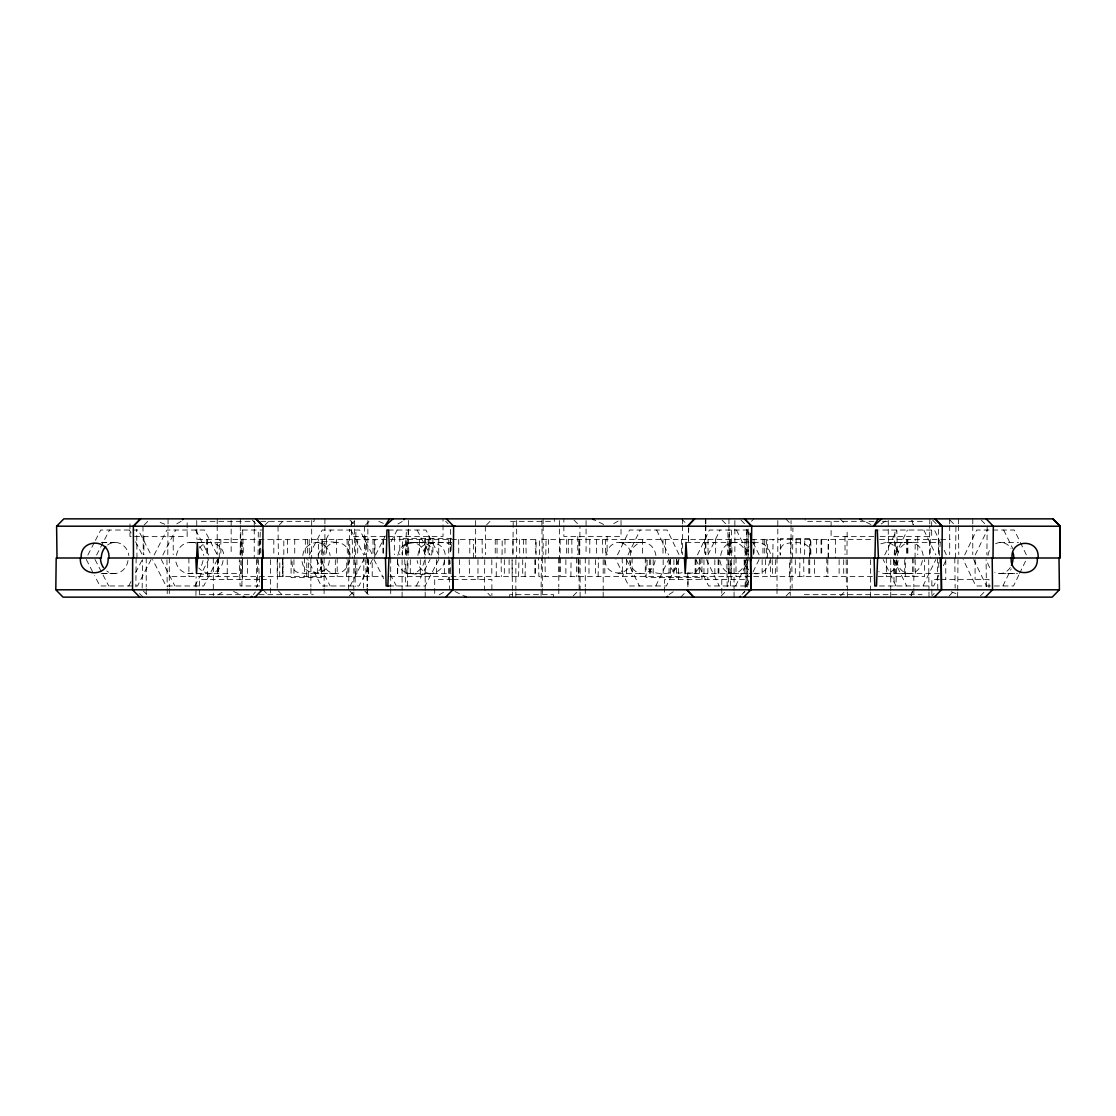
<?xml version="1.0" encoding="UTF-8"?>
<svg xmlns="http://www.w3.org/2000/svg" width="1116" height="1116" viewBox="0 0 1116 1116"><rect width="100%" height="100%" fill="white"/><g stroke="black" fill="none" stroke-linecap="round" stroke-linejoin="round"><path stroke-width="0.75" stroke-dasharray="5 3.75" d="M282.962 576.595L282.976 558M283.813 554.624L283.813 539.405M348.68 554.624L348.68 539.405M372.214 576.595L372.214 559.688M496.257 576.595L496.257 559.688M578.925 554.624L578.953 539.405M828.1 558L828.156 539.405M809.574 558L809.658 539.405M828.463 558L828.546 539.405M905.299 576.595L905.369 558M219.252 558L219.364 539.405M306.705 576.595L306.816 558M279.697 576.595L279.837 558M308.295 576.595L308.421 559.688M136.138 558L135.859 586.695M167.777 554.596L168.028 525.664M168.042 523.962L168.084 518.856M195.942 595.442L195.998 588.634M196.011 586.932L196.095 576.721M258.103 554.652L258.312 529.542M450.445 529.347L450.18 554.805M484.749 559.674L484.484 589.806L490.482 595.93M502.074 554.624L502.214 539.405M512.914 554.596L513.137 529.068M513.151 527.366L513.207 520.558M541.079 595.442L541.134 588.634M541.148 586.932L541.399 558M579.72 554.652L579.971 526.194M746.757 554.652L746.967 529.542M804.65 554.624L804.789 539.405M846.96 554.652L847.183 529.542M929.516 554.596L929.768 525.664M929.781 523.962L929.823 518.856M938.57 529.305L938.347 554.778L938.57 538.623M957.654 597.144L957.695 592.038M957.709 590.336L957.988 559.702M987.186 526.208L986.879 554.764M348.638 589.764L349.057 558M355.655 554.638L355.934 529.486M570.89 576.595L571.057 559.688M745.99 586.514L746.311 558M142.164 588.118L142.527 559.674M277.228 588.118L277.605 558M363.579 588.118L363.955 558M792.569 558L792.918 527.882M799.698 576.595L799.921 558M915.022 558L915.26 539.405M955.547 558L955.952 526.222M207.506 576.595L207.757 558M318.311 558L318.562 539.405M321.785 554.624L322.008 539.405M366.397 558L366.69 539.405M473.379 558L473.686 539.405M727.618 554.778L728.023 529.347M789.444 576.595L789.71 559.688M346.504 576.595L346.839 558M518.619 576.595L518.912 559.688M525.078 576.595L525.371 559.688M539.363 554.624L539.614 539.405L873.926 539.405M545.808 554.624L546.073 539.405M598.12 576.595L598.441 558M772.76 558L773.095 539.405M767.403 558L767.766 539.405M355.293 576.595L355.641 559.688M374.739 558L375.129 539.405M939.407 555.447L940.188 542.697M240.135 554.708L240.903 530.03L262.093 530.03M241.851 585.97L242.66 559.646M405.596 554.708L406.364 530.03M407.298 585.97L408.121 559.646M728.79 554.708L729.557 530.03M730.492 585.97L731.315 559.646L731.259 579.539M894.237 554.708L895.018 530.03M896.776 559.646L895.953 585.97L883.202 559.548M450.878 550.62L451.687 542.46L451.966 543.394M259.358 554.708L260.349 530.03M748.013 554.708L749.003 530.03M605.988 555.447C606.741 548.946 611.833 542.515 618.752 542.46L644.141 542.515M769.831 560.553C769.119 568.435 761.768 575.047 753.677 573.526M630.847 560.553C630.331 576.986 605.597 577.07 605.179 560.553M744.972 555.447L746.562 550.23L749.059 546.603M898.087 560.553C897.487 569.565 886.802 577.39 878.697 571.462M223.061 560.553C221.958 572.006 208.915 575.968 199.08 573.512M302.799 555.447C304.808 538.902 326.053 541.288 337.688 542.515M444.461 560.553C442.452 577.098 421.206 574.712 409.572 573.485M329.304 560.553C328.341 577.111 302.882 577.181 301.99 560.553M417.956 555.447C418.918 538.889 444.377 538.819 445.27 555.447M911.242 595.679L912.428 591.271M911.088 595.679L912.386 591.271M679.072 559.548L666.419 585.97L628.74 585.97L615.962 559.548M697.486 554.889L709.399 530.03L749.129 530.03M938.877 575.089L933.673 585.97L878.125 585.97M943.341 565.77L946.326 559.548M964.726 554.889L976.639 530.03L1014.332 530.03L1019.592 540.911M617.511 554.889L629.536 530.03L667.229 530.03L679.128 554.889M655.79 585.97L668.568 559.548M708.004 554.889L720.029 530.03M746.283 585.97L749.282 579.748M753.049 571.978L759.061 559.548M884.765 554.889L896.79 530.03L897.529 554.708M923.03 585.97L935.808 559.548M975.245 554.889L987.269 530.03M1018.782 575.089L1013.523 585.97L975.83 585.97L963.192 559.548M1019.536 573.54L1026.302 559.548M628.029 554.889L640.179 530.03M735.639 585.97L748.543 559.548M895.283 554.889L907.42 530.03M1002.893 585.97L1011.236 568.881M151.092 559.479L137.547 585.97L99.938 585.97L94.637 575.661M154.106 555.057L166.898 530.03L204.507 530.03L217.397 555.057M372.493 559.479L358.961 585.97L321.338 585.97L307.709 559.479M375.52 555.057L385.299 535.917M87.857 555.057L94.679 541.804M95.432 540.339L100.747 530.03L138.356 530.03L151.134 555.057M128.731 585.97L131.004 581.548M135.552 572.717L142.374 559.479M162.824 555.057L175.714 530.03M217.355 559.479L203.712 585.97L166.089 585.97L152.557 559.479M309.258 555.057L322.147 530.03L359.757 530.03L372.549 555.057M350.145 585.97L363.788 559.479M391.06 541.804L397.115 530.03M438.755 559.479L425.112 585.97L390.433 585.97M96.576 555.057L109.549 530.03M194.895 585.97L208.636 559.479M317.976 555.057L330.964 530.03M416.296 585.97L430.051 559.479M744.958 591.341L743.675 592.973M253.332 594.507L255.383 591.982M741.987 594.507L744.456 591.522M199.611 548.012C206.516 537.521 223.242 543.59 223.856 555.447M721.257 595.916L726.056 590.992M350.633 525.008L356.646 518.856M144.159 524.98L150.172 518.856M265.078 524.966L271.076 518.856M279.223 524.98L284.022 520.084M365.56 524.98L371.572 518.856M486.492 524.966L491.291 520.07M573.164 595.93L579.162 589.806L578.897 559.674M680.704 597.144L685.531 592.233M786.138 595.916L790.965 591.006M840.404 595.93L846.416 589.806M949.158 595.916L953.971 591.006M931.79 595.93L934.19 593.475M980.378 595.93L985.219 591.02M349.266 595.93L354.107 591.089M751.459 521.27L753.872 518.856M669.07 594.507L673.645 591.522M618.069 521.144L611.959 524.66M885.323 521.144L880.761 524.255M181.113 521.312L175.728 524.478M402.29 521.493L397.143 524.478M217.787 594.856L223.033 591.745M439.202 594.856L444.447 591.745M880.789 543.827L885.992 542.46L911.381 542.515M753.412 543.394C761.544 539.739 770.012 547.356 770.64 555.447M191.255 542.515L198.16 542.502M199.89 542.488L210.254 542.46L188.967 542.515M412.655 542.515L431.655 542.46L410.367 542.515M101.11 573.512L113.19 573.485M334.605 573.485L315.605 573.54L336.892 573.485M406.405 555.447A15.54 0.837 90 0 1 407.228 542.46L451.687 542.46M732.487 542.515L757.876 542.46M895.813 542.515L940.342 542.46L934.469 530.03L878.808 530.03M999.727 542.515L1018.476 542.474M102.379 573.512L115.478 573.485M196.514 573.54L241.042 573.485A15.54 0.837 -90 0 0 241.795 560.553M617.943 573.54L643.332 573.485M685.168 573.54L729.697 573.485M885.197 573.54L910.586 573.485M201.271 521.339L254.741 521.339M260.684 521.339L314.154 521.339L314.154 518.856M510.486 521.339L554.331 521.339L554.331 518.856M873.898 521.339L805.152 521.339L805.152 518.856M882.435 521.339L922.793 521.339M388.298 530.03L425.921 530.03L438.797 555.057M131.172 536.461L129.972 536.461L129.972 520.447M134.576 536.461L187.153 536.461L187.153 520.447M384.811 536.461L351.387 536.461L351.387 520.447M388.298 536.461L443.024 536.461L443.024 518.856M873.856 536.461L831.099 536.461L831.099 520.447M880.203 536.461L931.679 536.461L931.679 520.447M451.743 538.428L402.597 538.428L402.597 554.736M197.727 539.405L536.057 539.405L536.057 554.624M879.548 539.405L950.162 539.405M682.155 572.675C674.008 575.089 667.814 567.095 670.325 559.451M687.819 572.675C696.761 575.298 702.41 565.924 699.648 558M171.92 576.595L383.374 576.595M389.749 576.595L535.261 576.595L535.261 559.688M872.433 576.595L538.875 576.595L538.554 558M878.236 576.595L924.536 576.595L924.536 559.688M259.079 579.539L199.359 579.539L199.359 597.144M261.451 579.539L270.477 579.539L270.477 595.553M452.064 579.539L434.71 579.539L434.71 595.553M453.277 579.539L491.891 579.539L491.891 595.553M939.533 579.539L931.846 579.539L931.846 595.553M940.872 579.539L989.027 579.539L989.027 587.546M259.679 585.97L240.093 585.97L239.27 559.646M200.461 594.661L250.514 594.661M259.093 594.661L313.345 594.661M804.343 594.661L921.997 594.661M685.977 542.46L730.492 542.515A15.54 0.837 90 0 1 731.259 555.447M197.323 542.46L241.851 542.515A15.54 0.837 90 0 1 242.604 555.433M998.918 573.485L1017.541 573.526M731.678 573.485L751.989 573.526M894.251 560.553A15.54 0.837 90 0 0 895.088 573.54L939.533 573.54M406.364 573.485L450.892 573.54M909.233 542.515L885.992 542.46C892.94 542.515 898.073 548.946 898.882 555.447M641.993 542.515L618.752 542.46C625.699 542.515 630.819 548.946 631.642 555.447M101.542 542.474L116.287 542.515M101.905 542.488L113.999 542.515M1001.066 573.485L1017.666 573.526M733.826 573.485L752.086 573.526M753.746 573.526L757.067 573.54L753.886 573.01M188.158 573.485L197.992 573.512M316.4 542.46C323.5 542.46 329.206 548.681 330.113 555.447M430.86 573.54C423.759 573.54 418.054 567.319 417.147 560.553M209.445 573.54L202.512 571.462L198.815 567.988M454.993 591.522L464.842 596.307M233.579 591.522L240.972 594.688M870.898 524.478L861.231 519.693M603.658 524.478L593.977 519.693M383.402 523.362L378.198 521.144M164.805 524.255L156.784 521.144M951.209 591.745L959.118 594.856M451.854 545.068C443.038 540.674 421.876 539.837 425.196 555.112M349.908 520.07L354.762 524.911M364.765 591.02L370.805 597.144M278.414 591.02L284.468 597.144M139.444 593.475L143.057 597.144M932.599 520.07L936.24 523.753M840.013 518.856L846.012 524.966M740.996 520.07L744.595 523.739M573.973 520.07L578.772 524.966M445.675 521.298L448.074 523.739M252.342 520.07L257.14 524.966M263.069 589.806L269.082 595.93M143.35 591.02L149.377 597.144M949.981 520.084L954.78 524.994M785.762 518.856L791.76 524.994M681.527 518.856L686.326 523.767M722.066 520.084L726.865 525.008M349.838 590.992L355.837 597.144M981.229 520.07L986 524.98M748.683 569.899L745.753 565.77L744.177 560.553M417.105 530.03L430.092 555.057M316.414 559.479L330.155 585.97M195.691 530.03L208.678 555.057M94.999 559.479L108.754 585.97M390.251 574.196L396.32 585.97M350.954 530.03L363.83 555.057M161.262 559.479L174.905 585.97M129.54 530.03L131.06 532.974M135.608 541.804L142.429 555.057M86.295 559.479L93.87 574.196M373.958 559.479L383.737 578.604M1003.689 530.03L1012.798 548.681M893.721 559.548L906.624 585.97M736.448 530.03L748.585 554.889M626.467 559.548L639.37 585.97M1020.345 542.46L1026.357 554.889M973.696 559.548L986.474 585.97M923.839 530.03L935.864 554.889M747.078 530.03L749.338 534.69M753.091 542.46L759.103 554.889M706.456 559.548L719.22 585.97M656.599 530.03L668.61 554.889M944.15 550.23L946.382 554.889M695.938 559.548L708.59 585.97L748.32 585.97L747.148 559.646M450.585 572.606L449.943 560.553M938.821 567.514L938.598 560.553M258.494 559.646L259.484 584.324M893.386 559.646L894.209 585.97M731.301 530.03L732.068 554.708M727.925 559.646L728.748 585.97M408.107 530.03L408.875 554.708M404.731 559.646L405.554 585.97M242.646 530.03L243.414 554.708M622.156 558L622.644 576.595M450.418 539.405L450.725 551.234M602.5 539.405L602.807 554.624M469.222 559.688L469.543 576.595M352.251 539.405L352.614 558M772.202 559.688L772.495 576.595M770.277 558L770.612 576.595M544.943 558L545.278 576.595M525.887 539.405L526.208 558M519.484 539.405L519.805 558M347.09 539.405L347.369 554.624M790.351 539.405L790.644 558M753.3 549.546L753.384 554.624M746.66 529.486L747.064 554.638M727.213 586.653L726.809 558M365.727 559.688L365.992 576.595M354.846 559.674L355.265 586.514M349.88 558L349.475 529.347M915.148 559.688L915.385 576.595M320.836 558L321.101 576.595M207.436 539.405L207.674 554.624M986.377 586.695L986.084 559.618M954.78 558L955.157 588.118M791.76 558L792.137 588.118M687.735 573.052L687.916 588.118M364.36 526.208L364.709 554.652M317.53 559.688L317.753 576.595M278.01 526.208L278.372 554.652M142.96 526.208L143.308 554.652M800.507 539.405L800.688 554.624M571.81 539.405L572.006 558M136.989 558L136.682 529.472M958.463 518.856L958.505 523.962M958.518 525.664L958.77 554.596M937.51 558L937.803 589.806M928.693 559.702L928.958 590.336M928.972 592.038L929.014 597.144M846.151 559.674L846.374 586.458M803.701 558L803.869 576.595M745.934 559.674L746.172 586.458M541.874 520.558L541.944 527.366M541.957 529.068L542.209 558M512.37 590.336L512.105 559.702L512.146 576.595M512.384 592.038L512.425 597.144M501.14 558L501.307 576.595M485.293 526.194L485.53 554.652M449.385 559.604L449.678 589.806M257.266 558L257.517 586.458M196.737 520.558L196.793 527.366M196.821 529.068L196.904 539.279M166.954 559.702L167.191 586.932M167.205 588.634L167.274 595.442M309.188 539.405L309.327 558M482.126 539.405L482.238 558M307.514 539.405L307.598 554.624M808.779 559.688L808.849 576.595M217.606 559.688L217.676 576.595M907.043 539.405L907.071 554.624M826.803 558L826.844 576.595M578.102 558L578.144 576.595M497.052 539.405L497.052 558M188.883 558L188.897 576.595M975.091 559.66L975.091 579.539M972.775 518.856L972.775 523.962M972.775 525.664L972.775 554.596M949.688 518.856L949.688 523.962M949.688 525.664L949.688 554.596M945.768 559.66L945.768 579.539M930.242 539.405L930.242 558M917.757 536.461L917.757 554.694M913.837 558L913.837 586.932M913.837 588.634L913.837 595.442M912.525 558L912.525 576.595M907.852 539.405L907.852 554.624M906.903 539.405L906.903 554.624M904.699 559.688L904.699 576.595M890.749 559.702L890.749 590.336M890.749 592.038L890.749 597.144M888.434 536.461L888.434 554.694M888.266 520.447L888.266 536.461M886.327 558L886.327 576.595M870.424 559.702L870.424 590.336M870.424 592.038L870.424 597.144M847.337 559.702L847.337 590.336M847.337 592.038L847.337 597.144M845.021 536.461L845.021 554.694M843.71 559.688L843.71 576.595M839.12 559.688L839.12 576.595M835.549 539.405L835.549 558M827.835 559.688L827.835 576.595M821.711 539.405L821.711 554.624M821.041 539.405L821.041 554.624M816.41 539.405L816.41 554.624M814.429 559.688L814.429 576.595M810.844 554.736L810.844 538.428L780.544 538.428L780.544 554.736M810.537 539.405L810.537 554.624M809.728 559.688L809.728 576.595M809.546 555.112C812.615 541.539 796.726 541.623 787.673 543.325C781.66 543.199 779.01 550.007 780.223 555.112M796.099 539.405L796.099 554.624M795.303 559.688L795.303 576.595M791.049 520.558L791.049 523.962M791.049 525.664L791.049 554.596M790.24 559.702L790.24 590.336M790.24 592.038L790.24 595.442M777.81 520.558L777.81 527.366M777.81 529.068L777.81 558M777.015 558L777.015 586.932M777.015 588.634L777.015 595.442M775.341 559.688L775.341 576.595M766.608 539.405L766.608 558M765.562 559.688L765.562 576.595M764.725 539.405L764.725 554.624M762.953 539.405L762.953 554.624M762.144 559.688L762.144 576.595M754.053 539.405L754.053 554.624M748.097 529.068L748.097 558M747.302 558L747.302 586.932M745.181 587.602L745.181 579.539L664.606 579.539L664.606 595.553M745.014 539.405L745.014 554.624M744.219 559.688L744.219 576.595M736.002 558L736.002 576.595M734.872 520.558L734.872 527.366M734.872 529.068L734.872 558M734.063 559.702L734.063 590.336M734.063 592.038L734.063 597.144M730.38 539.405L730.38 554.624M729.711 539.405L729.711 554.624M728.943 518.856L728.943 523.962M728.943 525.664L728.943 554.596M728.915 559.688L728.915 576.595M721.773 579.539L721.773 595.553M718.885 559.688L718.885 576.595M718.132 559.688L718.132 576.595M715.649 539.405L715.649 554.624M714.84 559.688L714.84 576.595M708.032 539.405L708.032 554.624M707.851 559.66L707.851 579.539M705.856 518.856L705.856 523.962M705.856 525.664L705.856 554.596M705.535 518.856L705.535 523.962M705.535 525.664L705.535 554.596M704.531 539.405L704.531 554.624M703.959 559.688L703.959 576.595M701.936 558L701.936 579.539M699.327 559.632L699.327 577.572L646.122 577.572L646.122 559.632M695.966 559.688L695.966 576.595M695.142 559.688L695.142 576.595M688.014 579.539L688.014 587.546M682.448 518.856L682.448 523.962M682.448 525.664L682.448 554.596M681.611 539.405L681.611 554.624M678.528 559.66L678.528 579.539M676.728 559.451C680.439 573.638 665.094 575.089 654.855 572.675C648.145 572.773 646.122 564.808 647.406 559.451M676.408 559.632L676.408 577.572M673.911 559.688L673.911 576.595M670.521 559.688L670.521 576.595M669.042 559.632L669.042 577.572M665.443 539.405L665.443 554.624M663.183 559.688L663.183 576.595M663.002 539.405L663.002 554.624M653.181 559.688L653.181 576.595M650.698 559.688L650.698 576.595M649.484 559.688L649.484 576.595M645.271 558L645.271 576.595M642.523 539.405L642.523 554.624M632.13 558L632.13 576.595M626.62 559.688L626.62 576.595M621.026 520.447L621.026 536.461L563.859 536.461L563.859 518.856M607.104 536.461L607.104 554.694M605.625 539.405L605.625 554.624M604.83 559.688L604.83 576.595M603.184 559.702L603.184 590.336M603.184 592.038L603.184 597.144M596.404 539.405L596.404 554.624M595.595 559.688L595.595 576.595M589.778 539.405L589.778 554.624M588.969 559.688L588.969 576.595M586.067 520.558L586.067 527.366M586.067 529.068L586.067 554.596M585.272 558L585.272 586.932M585.272 588.634L585.272 595.442M580.097 559.702L580.097 590.336M580.097 592.038L580.097 597.144M579.19 539.405L579.19 554.624M578.395 559.688L578.395 576.595M577.781 536.461L577.781 554.694M576.456 558L576.456 576.595M568.295 539.405L568.295 554.624M566.663 539.405L566.663 554.624M565.868 559.688L565.868 576.595M560.539 558L560.539 576.595M560.162 539.405L560.162 554.624M559.604 520.558L559.604 527.366M559.604 529.068L559.604 558M559.228 558L559.228 576.595M558.795 558L558.795 586.932M558.795 588.634L558.795 595.442M553.536 597.144L553.536 594.661L509.677 594.661L509.677 597.144M548.514 539.405L548.514 558M543.129 518.856L543.129 523.962M543.129 525.664L543.129 554.596M542.32 558L542.32 586.932M542.32 588.634L542.32 595.442M535.778 539.405L535.778 554.624M534.982 559.688L534.982 576.595M523.516 539.405L523.516 554.624M522.72 559.688L522.72 576.595M516.666 520.558L516.666 527.366M516.666 529.068L516.666 558M515.857 559.702L515.857 590.336M515.857 592.038L515.857 597.144M512.955 539.405L512.955 554.624M509.105 559.688L509.105 576.595M504.99 539.405L504.99 554.624M504.32 559.688L504.32 576.595M495.239 539.405L495.239 554.624M491.807 559.688L491.807 576.595M477.969 559.66L477.969 579.539M475.653 520.558L475.653 527.366M475.653 529.068L475.653 558M475.36 539.405L475.36 554.624M469.794 539.405L469.794 554.624M459.401 559.688L459.401 576.595M458.718 539.405L458.718 554.624M448.744 539.405L448.744 558M448.646 559.66L448.646 579.539M444.349 559.688L444.349 576.595M438.741 539.405L438.741 558M436.482 559.688L436.482 576.595M432.896 538.428L432.896 554.736M431.599 555.112C434.668 541.539 418.779 541.623 409.725 543.325C403.713 543.199 401.062 550.007 402.276 555.112M429.102 536.461L429.102 554.694M428.167 539.405L428.167 554.624M425.517 538.428L425.517 554.736M425.182 559.702L425.182 590.336M425.182 592.038L425.182 597.144M424.666 539.405L424.666 558M420.314 559.688L420.314 576.595M419.574 539.405L419.574 554.624M410.297 559.688L410.297 576.595M408.554 520.447L408.554 536.461M407.717 539.405L407.717 554.624M405.917 539.405L405.917 554.624M402.095 559.702L402.095 590.336M402.095 592.038L402.095 597.144M399.779 536.461L399.779 554.694M397.687 559.688L397.687 576.595M397.394 559.688L397.394 576.595M394.632 536.461L394.632 554.694M390.712 558L390.712 586.932M390.712 588.634L390.712 595.442M383.22 539.405L383.22 554.624M383.053 539.405L383.053 554.624M374.334 539.405L374.334 554.624M373.009 539.405L373.009 554.624M368.671 559.688L368.671 576.595M368.21 559.688L368.21 576.595M367.861 520.558L367.861 527.366M367.861 529.068L367.861 554.596M367.624 558L367.624 586.932M367.624 588.634L367.624 595.442M367.052 558L367.052 586.932M367.052 588.634L367.052 595.442M365.309 536.461L365.309 554.694M357.706 539.405L357.706 554.624M356.911 559.688L356.911 576.595M354.623 520.558L354.623 527.366M354.623 529.068L354.623 558M353.828 559.702L353.828 590.336M353.828 592.038L353.828 597.144M347.871 559.688L347.871 576.595M337.199 558L337.199 576.595M336.362 539.405L336.362 554.624M335.316 559.688L335.316 576.595M326.583 539.405L326.583 554.624M324.909 518.856L324.909 523.962M324.909 525.664L324.909 554.596M324.114 558L324.114 586.932M324.114 588.634L324.114 595.442M322.203 539.405L322.203 554.624M321.701 558C325.467 573.331 311.95 575.117 299.827 572.675C293.103 572.773 291.095 564.808 292.378 559.451M321.38 559.632L321.38 577.572L291.081 577.572L291.081 559.632M311.685 520.558L311.685 527.366M311.685 529.068L311.685 558M310.876 558L310.876 586.932M310.876 588.634L310.876 595.442M305.324 539.405L305.324 554.624M304.515 558L304.515 576.595M294.736 539.405L294.736 554.624M293.94 559.688L293.94 576.595M287.496 539.405L287.496 554.624M282.85 558L282.85 576.595M282.627 559.688L282.627 576.595M277.2 559.688L277.2 576.595M273.825 539.405L273.825 554.624M270.407 559.688L270.407 576.595M260.726 539.405L260.726 554.624M259.735 539.405L259.735 554.624M256.554 559.66L256.527 587.602M254.239 522.26L254.239 527.366M254.239 529.068L254.239 558M247.361 559.688L247.361 576.595M242.604 558L242.604 579.539M241.726 539.405L241.726 558M240.289 518.856L240.289 523.962M240.289 525.664L240.289 554.596M231.151 520.558L231.151 527.366M231.151 529.068L231.151 554.596M227.232 559.66L227.232 579.539M220.842 539.405L220.842 554.624M218.331 558L218.331 576.595M218.039 558L218.039 576.595M217.201 518.856L217.201 523.962M217.201 525.664L217.201 554.596M213.282 558L213.309 595.553M206.767 539.405L206.767 554.624M173.217 536.461L173.217 554.694M169.297 558L169.297 586.932M169.297 588.634L169.297 595.442M146.224 558L146.224 586.932M146.224 588.634L146.224 595.442M143.908 536.461L143.908 554.694M730.45 560.553A15.54 0.837 -90 0 1 729.627 573.54A15.54 0.837 -90 0 1 728.79 560.553M895.911 560.553A15.54 0.837 90 0 1 895.088 573.54M407.256 560.553A15.54 0.837 90 0 1 406.433 573.54A15.54 0.837 90 0 1 405.61 560.553M240.972 573.54A15.54 0.837 -90 0 1 240.149 560.553M424.387 560.553A15.54 13.852 -90 0 1 410.716 573.54A15.54 13.852 -90 0 1 397.045 560.553M349.406 560.553A15.54 13.852 -90 0 1 335.749 573.54A15.54 13.852 -90 0 1 322.078 560.553M202.972 560.553A15.54 13.852 -90 0 1 200.238 567.542M192.705 573.066A15.54 13.852 -90 0 1 175.644 560.553M128.005 560.553A15.54 13.852 -90 0 1 106.759 571.001M745.586 560.553A15.54 13.015 -90 0 1 732.752 573.54A15.54 13.015 -90 0 1 719.918 560.553M655.106 560.553A15.54 13.015 -90 0 1 642.258 573.54A15.54 13.015 -90 0 1 629.424 560.553M922.346 560.553A15.54 13.015 -90 0 1 909.512 573.54A15.54 13.015 -90 0 1 896.664 560.553M1010.273 567.542A15.54 13.015 90 0 1 994.774 572.229M989.725 567.542A15.54 13.015 90 0 1 987.158 560.553M897.473 555.447A15.54 13.015 90 0 1 910.307 542.46A15.54 13.015 90 0 1 923.155 555.447M995.57 543.771A15.54 13.015 -90 0 1 1011.068 548.458M987.967 555.447A15.54 13.015 -90 0 1 990.534 548.458M720.713 555.447A15.54 13.015 -90 0 1 733.561 542.46A15.54 13.015 -90 0 1 746.395 555.447M630.233 555.447A15.54 13.015 90 0 1 643.067 542.46A15.54 13.015 90 0 1 655.901 555.447M107.568 544.999A15.54 13.852 -90 0 1 128.814 555.447M176.44 555.447A15.54 13.852 -90 0 1 195.677 543.771M199.499 546.575A15.54 13.852 -90 0 1 203.782 555.447M322.887 555.447A15.54 13.852 -90 0 1 336.544 542.46A15.54 13.852 -90 0 1 350.215 555.447M397.854 555.447A15.54 13.852 -90 0 1 411.511 542.46A15.54 13.852 -90 0 1 425.182 555.447M407.228 542.46A15.54 0.837 90 0 1 408.065 555.447M240.944 555.433A15.54 0.837 90 0 1 241.781 542.46M729.599 555.447A15.54 0.837 90 0 1 730.422 542.46M895.046 555.419A15.54 0.851 -90 0 1 895.883 542.46A15.54 0.851 -90 0 1 896.72 555.419M688.684 527.882L688.502 542.948L688.698 527.882M913.195 524.729L911.898 520.321L913.223 524.729"/><path stroke-width="1.5" d="M139.751 597.144L132.539 589.806L132.665 558M195.816 558L196.514 573.54L197.49 558M684.471 558L685.168 573.54L686.145 558M940.244 563.036L940.244 558M263.041 526.194L255.843 518.856L263.041 526.194L262.748 558L262.539 549.769M453.333 558L453.626 526.194L446.414 518.856M941.974 558L942.267 526.194L935.068 518.856L942.267 526.194M993.003 558L993.338 526.194L986.125 518.856M1011.445 565.394A15.54 13.015 90 0 0 1013.021 558L1059.809 558L1060.186 526.222L1053.002 518.856L63.821 518.856L56.609 526.208L57 558M1059.768 558L1060.186 526.222L1052.89 518.856M1059.726 558L1060.2 526.222L939.825 526.194M261.702 567.877L261.925 558L262.246 589.806L255.034 597.144M386.289 558L386.917 530.03L388.661 530.03L389.777 558M750.496 561.292L750.58 558L750.901 589.806L743.688 597.144M874.93 558L875.572 530.03L877.315 530.03L878.432 558M387.852 585.97L388.968 558M877.622 558L876.506 585.97L874.763 585.97L874.135 558M1037.252 558C1039.163 577.725 1009.45 577.181 1011.222 558M81.203 558C79.557 538.177 110.456 538.247 108.922 558M389.512 518.856L384.839 526.194L392.999 518.856M878.166 518.856L873.493 526.194L881.654 518.856M667.103 597.144L667.703 596.307M934.957 596.307L934.357 597.144L941.472 589.806L941.179 558L941.472 589.806L748.836 589.806M251.212 597.144L251.881 596.307M739.866 597.144L740.536 596.307M182.494 519.693L183.219 518.856M403.908 519.693L404.634 518.856M694.445 518.856L687.623 526.194L452.538 526.222M694.626 518.856L687.623 526.194L751.696 526.194L751.403 558L750.817 533.322M445.619 597.144L452.817 589.806L750.901 589.806L750.608 558M1059.014 558L1059.405 589.778L1052.179 597.144L63.054 597.144L55.8 589.792L56.191 558L101.291 558A15.54 13.852 -90 0 1 105.755 546.575M985.33 597.144L992.543 589.806L992.194 558M942.197 526.194L751.012 526.194M56.749 526.222L57.502 526.194M1059.237 589.792L991.343 589.792M133.474 558L133.348 526.194L262.971 526.194L255.857 518.856M453.542 526.194L262.358 526.194M57.753 526.194L134.492 526.208M133.697 589.792L56.428 589.792M58.367 526.222L56.777 526.222M389.345 585.97L386.108 585.97L385.48 558M132.539 589.806L262.246 589.806L261.953 558M260.181 589.806L452.817 589.806L452.524 558L452.817 589.806M941.165 589.792L992.543 589.806M454.547 526.236L455.356 526.236M464.842 596.307L466.125 597.144M243.441 596.307L244.711 597.144M859.962 518.856L861.231 519.693M592.708 518.856L593.977 519.693M693.831 597.144L686.814 589.806L693.636 597.144M80.394 558C78.79 577.683 109.619 577.628 108.112 558L1012.031 558C1010.203 538.526 1040 538.456 1038.061 558M686.954 558L685.977 542.46L685.266 558M198.299 558L197.323 542.46L196.611 558M103.397 567.542A15.54 13.852 -90 0 1 100.482 558M1013.105 552.95A15.54 13.015 -90 0 1 1013.816 558M140.56 518.856L133.362 526.194L140.532 518.856M751.696 526.194L744.498 518.856L751.654 526.194"/></g></svg>
